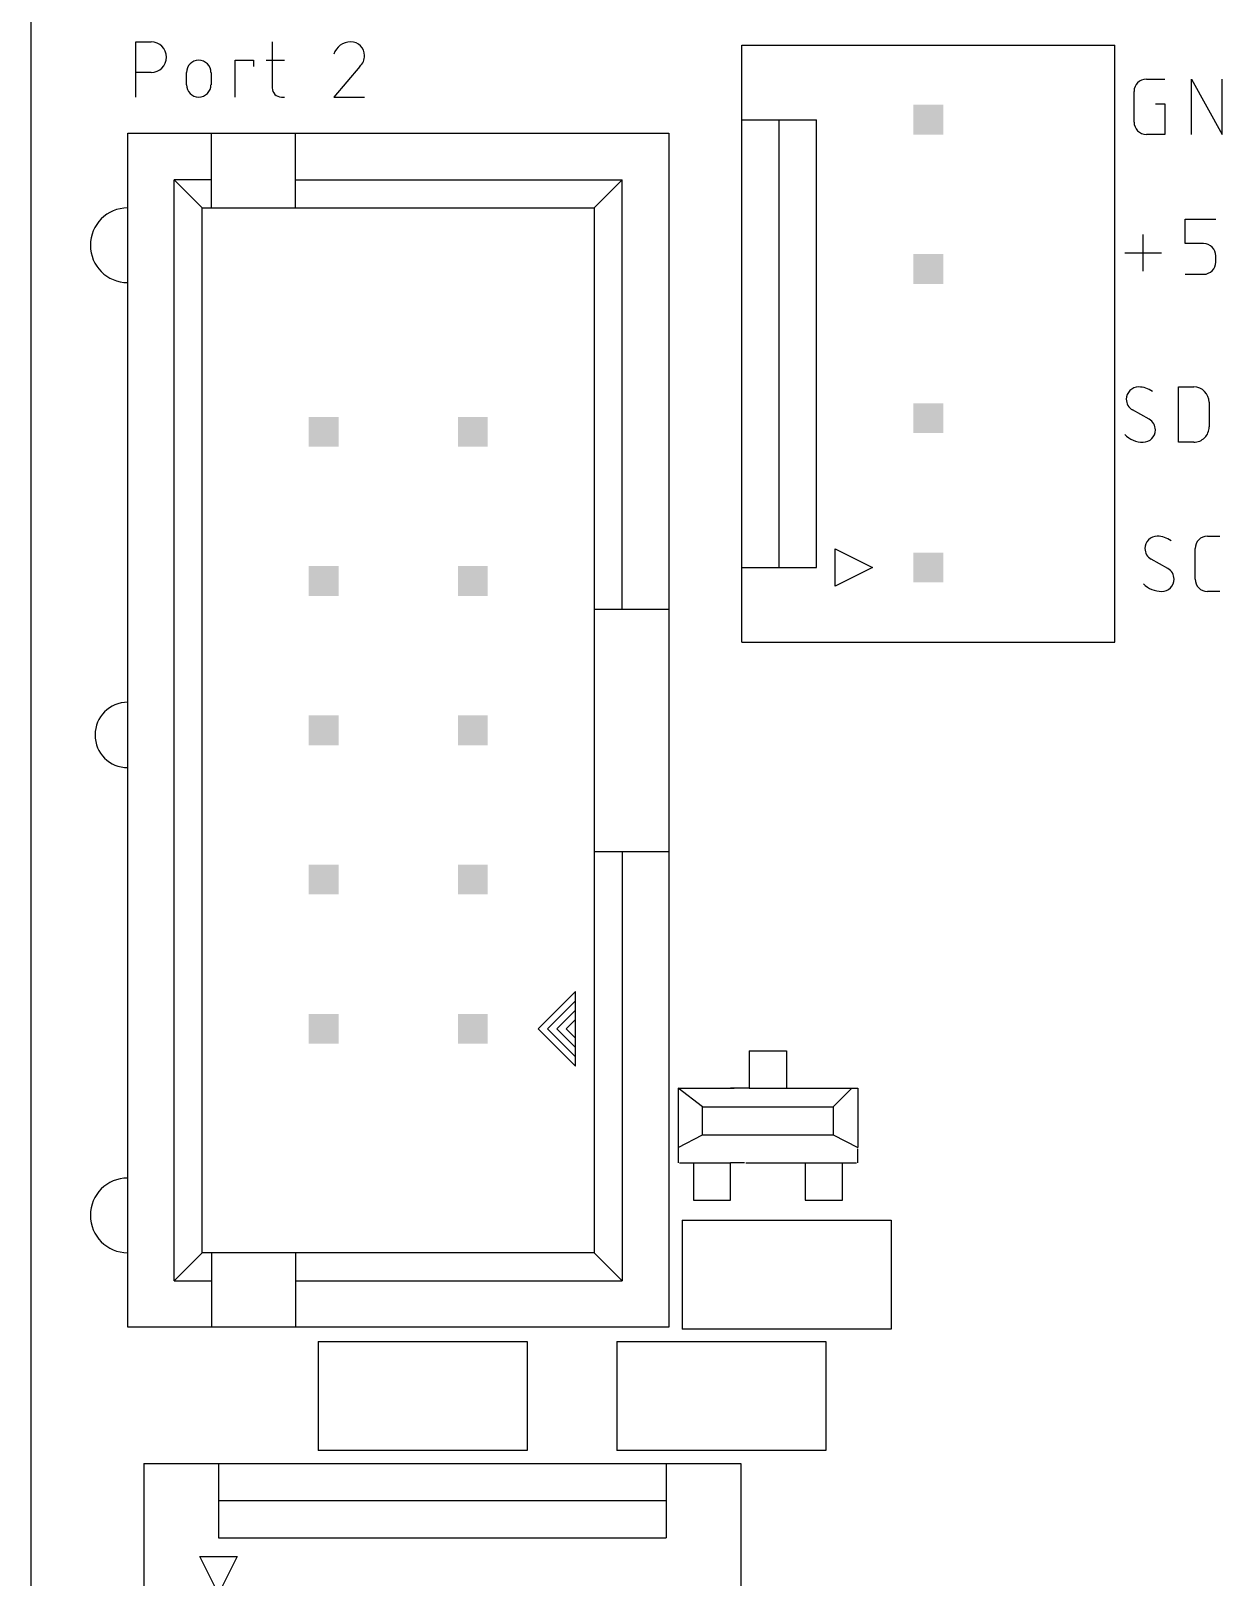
# Model space of a CAD drawing. Extents: x 0 to 55, y 0 to 97.5.
# Drawn here: x 0 to 20.27, y 37.24 to 63.55 of the extents above; entities that cross this region are included whole.
import ezdxf

# ---------------------------------------------------------------- set-up
doc = ezdxf.new("R2010")
doc.units = 0
for name, color, linetype in [('20', 30, 'CONTINUOUS'), ('21', 253, 'CONTINUOUS'), ('51', 253, 'CONTINUOUS')]:
    doc.layers.add(name, color=color, linetype=linetype)

# ---------------------------------------------------------------- blocks, each defined once
blk = doc.blocks.new('RECT')
blk.add_solid([(-0.5, -0.5), (0.5, -0.5), (-0.5, 0.5), (0.5, 0.5)])

msp = doc.modelspace()

# ---------------------------------------------------------------- linework, layer by layer
at = {"layer": '20'}
msp.add_line((0, 72), (0, 0), dxfattribs=at)
at = {"layer": '21'}
for p, q in [((1.7844, 62.4269), (1.7844, 63.3666)), ((1.7844, 63.3666), (2.0454, 63.3666)), ((4.1065, 63.3666), (4.1065, 62.5835)), ((12.095, 53.1513), (12.095, 63.3113)), ((12.095, 63.3113), (18.445, 63.3113)), ((18.445, 53.1513), (18.445, 63.3113)), ((3.4745, 62.4269), (3.4745, 63.0534)), ((3.4745, 63.0534), (3.7878, 63.0534)), ((3.7878, 63.0534), (3.7878, 62.949)), ((4.0021, 63.0534), (4.3153, 63.0534)), ((5.5983, 62.949), (5.1545, 62.4269)), ((2.0454, 62.8445), (1.7844, 62.8445)), ((2.6464, 62.6357), (2.6464, 62.8445)), ((3.0641, 62.8445), (3.0641, 62.6357)), ((18.9794, 62.7317), (19.2927, 62.7317)), ((19.746, 61.7919), (19.746, 62.7317)), ((19.746, 62.7317), (20.2681, 61.7919)), ((20.2681, 61.7919), (20.2681, 62.7317)), ((4.2631, 62.4269), (4.3153, 62.4269)), ((5.1545, 62.4269), (5.6766, 62.4269)), ((18.7706, 62.0007), (18.7706, 62.5228)), ((19.1361, 62.314), (19.2927, 62.314)), ((19.2927, 62.314), (19.2927, 61.7919)), ((12.095, 62.0413), (12.73, 62.0413)), ((12.73, 62.0413), (13.365, 62.0413)), ((12.73, 54.4213), (12.73, 62.0413)), ((13.365, 54.4213), (13.365, 62.0413)), ((1.6462, 41.49), (1.6462, 61.81)), ((1.6462, 61.81), (3.075, 61.81)), ((3.075, 61.81), (4.5037, 61.81)), ((3.075, 61.0163), (3.075, 61.81)), ((4.5037, 61.81), (10.8538, 61.81)), ((4.5037, 61.0163), (4.5037, 61.81)), ((10.8538, 61.81), (10.8538, 53.7138)), ((19.2927, 61.7919), (18.9794, 61.7919)), ((2.44, 42.2837), (2.44, 61.0163)), ((3.075, 61.0163), (2.44, 61.0163)), ((2.9162, 60.54), (2.44, 61.0163)), ((3.075, 60.54), (3.075, 61.0163)), ((4.5037, 60.54), (4.5037, 61.0163)), ((4.5037, 61.0163), (10.06, 61.0163)), ((9.5838, 60.54), (10.06, 61.0163)), ((10.06, 53.7138), (10.06, 61.0163)), ((2.9162, 42.76), (2.9162, 60.54)), ((2.9162, 60.54), (3.075, 60.54)), ((3.075, 60.54), (4.5037, 60.54)), ((4.5037, 60.54), (9.5838, 60.54)), ((9.5838, 60.54), (9.5838, 53.7138)), ((19.6394, 59.9327), (19.6394, 60.3504)), ((19.6394, 60.3504), (20.1615, 60.3504)), ((18.9251, 59.4628), (18.9251, 60.0893)), ((18.6119, 59.7761), (19.2384, 59.7761)), ((19.9527, 59.9327), (19.6394, 59.9327)), ((20.1615, 59.6194), (20.1615, 59.7239)), ((19.6394, 59.4106), (19.9527, 59.4106)), ((19.5262, 56.5531), (19.5262, 57.4929)), ((19.5262, 57.4929), (19.7873, 57.4929)), ((19.0295, 56.9447), (18.7424, 57.1013)), ((20.0484, 57.2318), (20.0484, 56.8142)), ((19.7873, 56.5531), (19.5262, 56.5531)), ((13.6825, 54.7388), (14.3175, 54.4213)), ((13.6825, 54.1038), (13.6825, 54.7388)), ((19.8107, 54.2219), (19.8107, 54.7441)), ((20.0195, 54.9529), (20.2284, 54.9529)), ((19.347, 54.4047), (19.0599, 54.5613)), ((12.095, 54.4213), (12.73, 54.4213)), ((12.73, 54.4213), (13.365, 54.4213)), ((14.3175, 54.4213), (13.6825, 54.1038)), ((20.2284, 54.0131), (20.0195, 54.0131)), ((9.5838, 53.7138), (9.5838, 49.5862)), ((9.5838, 53.7138), (10.06, 53.7138)), ((10.06, 53.7138), (10.8538, 53.7138)), ((10.8538, 53.7138), (10.8538, 49.5862)), ((12.095, 53.1513), (18.445, 53.1513)), ((9.5838, 49.5862), (9.5838, 42.76)), ((9.5838, 49.5862), (10.06, 49.5862)), ((10.06, 49.5862), (10.8538, 49.5862)), ((10.06, 49.5862), (10.06, 42.2837)), ((10.8538, 49.5862), (10.8538, 41.49)), ((9.2662, 47.205), (8.6312, 46.57)), ((9.2662, 47.0462), (9.2662, 47.205)), ((9.2662, 47.0462), (8.79, 46.57)), ((9.2662, 46.8875), (8.9487, 46.57)), ((9.2662, 46.8875), (9.2662, 47.0462)), ((9.2662, 46.7287), (9.2662, 46.8875)), ((9.2662, 46.7287), (9.1075, 46.57)), ((9.2662, 46.4112), (9.2662, 46.7287)), ((8.6312, 46.57), (9.2662, 45.935)), ((8.79, 46.57), (9.2662, 46.0937)), ((8.9487, 46.57), (9.2662, 46.2525)), ((9.1075, 46.57), (9.2662, 46.4112)), ((9.2662, 46.2525), (9.2662, 46.4112)), ((9.2662, 46.0937), (9.2662, 46.2525)), ((9.2662, 45.935), (9.2662, 46.0937)), ((11.4299, 45.2438), (11.0125, 45.5613)), ((11.0125, 45.5613), (11.9649, 45.5613)), ((11.0125, 45.5613), (11.0125, 44.2913)), ((13.1176, 45.5613), (13.97, 45.5613)), ((13.6526, 45.2439), (13.97, 45.5613)), ((13.97, 45.5613), (14.0701, 45.5614)), ((14.0701, 45.5614), (14.0701, 44.55)), ((11.4299, 44.7675), (11.4299, 45.2438)), ((11.4299, 45.2438), (13.0175, 45.2438)), ((13.0175, 45.2438), (13.6526, 45.2439)), ((13.6526, 45.2439), (13.6526, 44.7675)), ((11.0126, 44.55), (11.4299, 44.7675)), ((11.4299, 44.7675), (13.6527, 44.7675)), ((13.6527, 44.7675), (14.0701, 44.55)), ((14.0701, 44.2913), (14.0701, 44.5293)), ((12.1651, 44.2913), (12.9175, 44.2913)), ((11.0808, 43.3133), (14.6368, 43.3133)), ((11.0808, 43.3133), (11.0808, 41.4592)), ((14.6368, 43.3133), (14.6368, 41.4592)), ((2.44, 42.2837), (2.9162, 42.76)), ((3.075, 42.76), (2.9162, 42.76)), ((4.5037, 42.76), (3.075, 42.76)), ((3.075, 42.76), (3.075, 42.2837)), ((9.5838, 42.76), (4.5037, 42.76)), ((4.5037, 42.76), (4.5037, 42.2837)), ((10.06, 42.2837), (9.5838, 42.76)), ((2.44, 42.2837), (3.075, 42.2837)), ((3.075, 42.2837), (3.075, 41.49)), ((4.5037, 42.2837), (4.5037, 41.49)), ((4.5037, 42.2837), (10.06, 42.2837)), ((3.075, 41.49), (1.6462, 41.49)), ((4.5037, 41.49), (3.075, 41.49)), ((10.8538, 41.49), (4.5037, 41.49)), ((14.6368, 41.4592), (11.0808, 41.4592)), ((4.8895, 41.2496), (8.4455, 41.2496)), ((4.8895, 41.2496), (4.8895, 39.3954)), ((8.4455, 41.2496), (8.4455, 39.3954)), ((9.9695, 41.2496), (13.5255, 41.2496)), ((9.9695, 41.2496), (9.9695, 39.3954)), ((13.5255, 41.2496), (13.5255, 39.3954)), ((8.4455, 39.3954), (4.8895, 39.3954)), ((13.5255, 39.3954), (9.9695, 39.3954)), ((1.92, 39.175), (12.08, 39.175)), ((1.92, 39.175), (1.92, 32.825)), ((3.19, 39.175), (3.19, 38.54)), ((10.81, 39.175), (10.81, 38.54)), ((12.08, 39.175), (12.08, 32.825)), ((3.19, 38.54), (3.19, 37.905)), ((3.19, 38.54), (10.81, 38.54)), ((10.81, 38.54), (10.81, 37.905)), ((3.19, 37.905), (10.81, 37.905)), ((3.19, 36.9525), (2.8725, 37.5875)), ((2.8725, 37.5875), (3.5075, 37.5875)), ((3.5075, 37.5875), (3.19, 36.9525))]:
    msp.add_line(p, q, dxfattribs=at)
for centre, radius, start, end in [((2.0454, 63.1056), 0.2611, 270, 90), ((5.4416, 63.0648), 0.3018, 90.0001, 162.055), ((5.4416, 63.1317), 0.235, 0, 90), ((2.8552, 62.8445), 0.2088, 0, 180), ((5.4242, 63.1317), 0.2524, 313.6042, 359.9995), ((2.8552, 62.6357), 0.2088, 180, 0), ((18.9794, 62.5228), 0.2088, 90.0009, 180), ((4.2631, 62.5835), 0.1566, 180, 270), ((18.9794, 62.0007), 0.2088, 180, 270), ((1.6462, 59.905), 0.635, 90, 270), ((19.9527, 59.7239), 0.2088, 0, 90), ((19.9527, 59.6194), 0.2088, 270, 0), ((18.8468, 57.2841), 0.2088, 89.9991, 180), ((18.8468, 57.1013), 0.3916, 53.1301, 89.9991), ((19.7873, 57.2318), 0.2611, 0, 90), ((18.8501, 57.2841), 0.2121, 179.9997, 239.4903), ((18.9219, 56.7619), 0.2121, 0.0001, 59.4899), ((18.9251, 56.9943), 0.4412, 224.7611, 269.9999), ((18.9251, 56.7619), 0.2088, 270, 0), ((19.7873, 56.8142), 0.2611, 269.9993, 0), ((19.1643, 54.7441), 0.2088, 89.9991, 180), ((19.1676, 54.7441), 0.2121, 179.9997, 239.4903), ((19.1643, 54.5613), 0.3916, 53.1301, 89.9991), ((20.0195, 54.7441), 0.2088, 90.0009, 180), ((19.2426, 54.2219), 0.2088, 270, 0), ((19.2394, 54.2219), 0.2121, 0.0001, 59.4899), ((20.0195, 54.2219), 0.2088, 180, 270), ((19.2426, 54.4543), 0.4412, 224.7611, 269.9999), ((1.6462, 51.5707), 0.5556, 90, 270), ((1.6462, 43.395), 0.635, 90, 270)]:
    msp.add_arc(centre, radius, start, end, dxfattribs=at)
at = {"layer": '51'}
for p, q in [((12.2238, 46.1962), (12.2238, 45.5613)), ((12.2238, 46.1962), (12.8588, 46.1962)), ((12.8588, 46.1962), (12.8588, 45.5613)), ((12.2238, 45.5613), (11.9063, 45.5613)), ((12.2238, 45.5613), (12.8588, 45.5613)), ((12.8588, 45.5613), (13.1763, 45.5613)), ((11.0331, 44.2913), (11.2713, 44.2913)), ((11.2713, 44.2913), (11.2713, 43.6563)), ((11.2713, 44.2913), (11.9063, 44.2913)), ((11.9063, 43.6563), (11.9063, 44.2913)), ((12.1444, 44.2913), (11.9063, 44.2913)), ((12.8588, 44.2913), (13.1763, 44.2913)), ((13.1763, 44.2913), (13.1763, 43.6563)), ((13.1763, 44.2913), (13.8113, 44.2913)), ((13.8113, 43.6563), (13.8113, 44.2913)), ((13.8113, 44.2913), (14.0494, 44.2913)), ((11.2713, 43.6563), (11.9063, 43.6563)), ((13.1763, 43.6563), (13.8113, 43.6563))]:
    msp.add_line(p, q, dxfattribs=at)

# ---------------------------------------------------------------- block references
at = {"layer": '51', "xscale": 0.508, "yscale": 0.508, "rotation": 90}
for p in [(15.27, 62.0413), (15.27, 59.5013), (15.27, 56.9612), (4.98, 56.73), (7.52, 56.73), (15.27, 54.4213), (4.98, 54.19), (7.52, 54.19), (4.98, 51.65), (7.52, 51.65), (4.98, 49.11), (7.52, 49.11), (4.98, 46.57), (7.52, 46.57)]:
    msp.add_blockref('RECT', p, dxfattribs=at)

doc.saveas('drawing.dxf')
